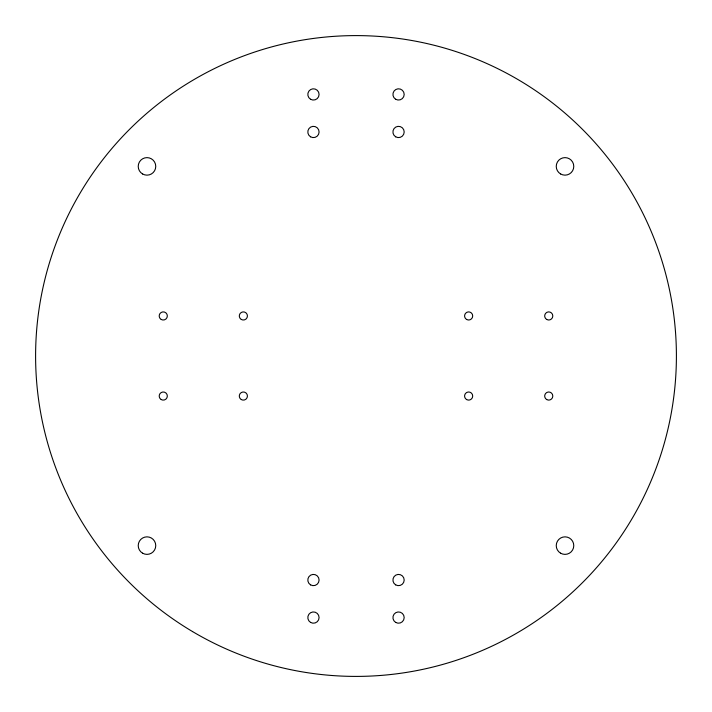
<?xml version="1.0" encoding="UTF-8"?>
<svg xmlns="http://www.w3.org/2000/svg" width="712" height="712" viewBox="0 0 712 712"><rect width="100%" height="100%" fill="white"/><g stroke="black" fill="none" stroke-linecap="round" stroke-linejoin="round"><path stroke-width="1.07" d="M192.587 631.597A320.4 320.4 0 0 0 676.382 359.729A320.4 320.4 0 0 0 199.04 76.682A320.4 320.4 0 0 0 192.587 631.597M142.605 173.977A8.758 8.758 0 0 0 155.75 166.385A8.758 8.758 0 0 0 142.605 158.803A8.758 8.758 0 0 0 142.605 173.977M560.62 173.968A8.758 8.758 0 0 0 573.774 166.403A8.758 8.758 0 0 0 560.638 158.794A8.758 8.758 0 0 0 560.62 173.968M560.575 553.171A8.758 8.758 0 0 0 573.774 545.677A8.758 8.758 0 0 0 560.682 537.996A8.758 8.758 0 0 0 560.575 553.171M142.605 553.197A8.758 8.758 0 0 0 155.75 545.615A8.758 8.758 0 0 0 142.605 538.023A8.758 8.758 0 0 0 142.605 553.197M161.224 319.474A4.067 4.067 0 0 0 167.329 315.95A4.067 4.067 0 0 0 161.224 312.426A4.067 4.067 0 0 0 161.224 319.474M241.297 319.457A4.067 4.067 0 0 0 247.429 315.977A4.067 4.067 0 0 0 241.35 312.417A4.067 4.067 0 0 0 241.297 319.457M161.188 399.548A4.067 4.067 0 0 0 167.329 396.095A4.067 4.067 0 0 0 161.268 392.508A4.067 4.067 0 0 0 161.188 399.548M241.288 399.557A4.067 4.067 0 0 0 247.429 396.086A4.067 4.067 0 0 0 241.359 392.508A4.067 4.067 0 0 0 241.288 399.557M466.609 319.474A4.067 4.067 0 0 0 472.706 315.95A4.067 4.067 0 0 0 466.609 312.426A4.067 4.067 0 0 0 466.609 319.474M546.665 319.448A4.067 4.067 0 0 0 552.806 316.003A4.067 4.067 0 0 0 546.754 312.399A4.067 4.067 0 0 0 546.665 319.448M546.683 399.557A4.067 4.067 0 0 0 552.806 396.077A4.067 4.067 0 0 0 546.727 392.517A4.067 4.067 0 0 0 546.683 399.557M466.591 399.565A4.067 4.067 0 0 0 472.706 396.059A4.067 4.067 0 0 0 466.618 392.517A4.067 4.067 0 0 0 466.591 399.565M395.712 622.439A5.634 5.634 0 0 0 404.185 617.607A5.634 5.634 0 0 0 395.765 612.685A5.634 5.634 0 0 0 395.712 622.439M395.676 584.872A5.634 5.634 0 0 0 404.185 580.102A5.634 5.634 0 0 0 395.801 575.118A5.634 5.634 0 0 0 395.676 584.872M310.61 622.439A5.634 5.634 0 0 0 319.083 617.598A5.634 5.634 0 0 0 310.646 612.685A5.634 5.634 0 0 0 310.61 622.439M310.565 584.872A5.634 5.634 0 0 0 319.083 580.102A5.634 5.634 0 0 0 310.69 575.118A5.634 5.634 0 0 0 310.565 584.872M395.694 136.829A5.634 5.634 0 0 0 404.185 132.014A5.634 5.634 0 0 0 395.774 127.065A5.634 5.634 0 0 0 395.694 136.829M395.676 99.262A5.634 5.634 0 0 0 404.185 94.491A5.634 5.634 0 0 0 395.801 89.507A5.634 5.634 0 0 0 395.676 99.262M310.565 136.811A5.634 5.634 0 0 0 319.083 132.04A5.634 5.634 0 0 0 310.69 127.056A5.634 5.634 0 0 0 310.565 136.811M310.583 99.279A5.634 5.634 0 0 0 319.083 94.474A5.634 5.634 0 0 0 310.672 89.525A5.634 5.634 0 0 0 310.583 99.279"/></g></svg>
